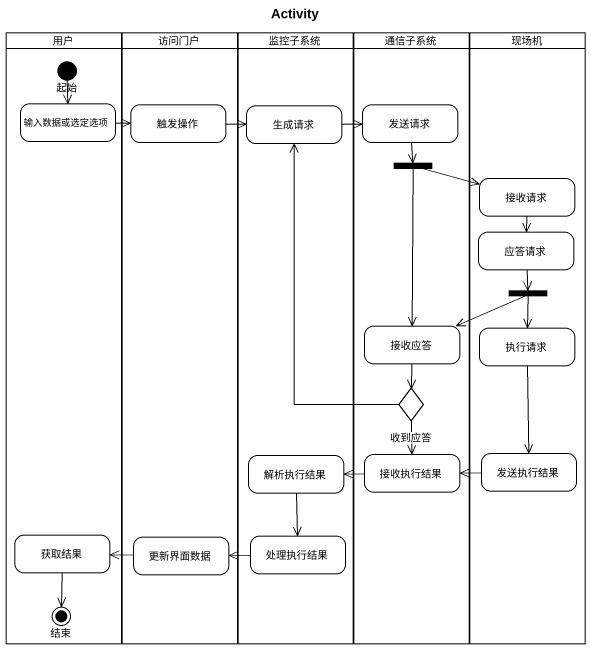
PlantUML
@startuml
title Activity
hide empty description
state 用户 <<partition>> #FFFFFF {
  state 起始 <<start>> #FFFFFF
  state 输入数据或选定选项 #FFFFFF
  state 获取结果 #FFFFFF
  state 结束 <<end>> #FFFFFF
}
state 访问门户 <<partition>> #FFFFFF {
  state 触发操作 #FFFFFF
  state 更新界面数据 #FFFFFF
}
state 监控子系统 <<partition>> #FFFFFF {
  state 生成请求 #FFFFFF
  state 解析执行结果 #FFFFFF
  state 处理执行结果 #FFFFFF
}
state 通信子系统 <<partition>> #FFFFFF {
  state 发送请求 #FFFFFF
  state fork1 <<fork>> #FFFFFF
  state 接收应答 #FFFFFF
  state choice1 <<choice>> #FFFFFF
  state 接收执行结果 #FFFFFF
}
state 现场机 <<partition>> #FFFFFF {
  state 接收请求 #FFFFFF
  state 应答请求 #FFFFFF
  state fork2 <<fork>> #FFFFFF
  state 执行请求 #FFFFFF
  state 发送执行结果 #FFFFFF
}
起始 --> 输入数据或选定选项
输入数据或选定选项 -right-> 触发操作
触发操作 -right-> 生成请求
生成请求 -right-> 发送请求
发送请求 --> fork1
fork1 -right-> 接收请求
fork1 --> 接收应答
接收请求 --> 应答请求
应答请求 --> fork2
fork2 -left-> 接收应答
fork2 --> 执行请求
接收应答 --> choice1
执行请求 --> 发送执行结果
choice1 -up-> 生成请求
choice1 --> 接收执行结果 : 收到应答
解析执行结果 --> 处理执行结果
接收执行结果 -left-> 解析执行结果
发送执行结果 -left-> 接收执行结果
获取结果 --> 结束
更新界面数据 -left-> 获取结果
处理执行结果 -left-> 更新界面数据
@enduml
